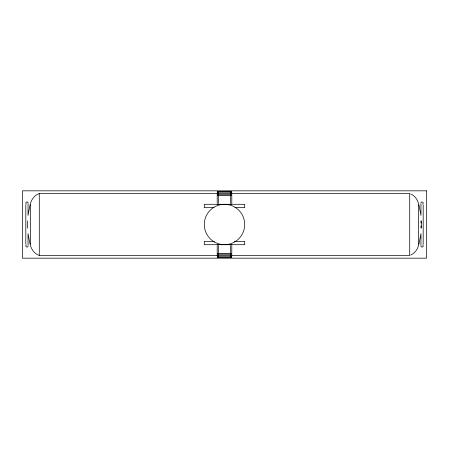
<?xml version="1.0" encoding="UTF-8"?>
<svg xmlns="http://www.w3.org/2000/svg" width="449" height="449" viewBox="0 0 449 449"><rect width="100%" height="100%" fill="white"/><g stroke="black" fill="none" stroke-linecap="round" stroke-linejoin="round"><path stroke-width="0.67" d="M27.619 220.863L27.619 228.137M421.381 228.137L421.381 220.863M30.077 204.789L28.029 215.43L28.062 203.756M418.923 244.211L420.971 233.57L420.938 245.244M217.277 195.046L218.253 195.046A0.606 0.415 0 0 1 218.253 195.444L218.046 195.59M230.747 195.046L231.723 195.046A0.606 0.415 0 0 1 231.723 195.444L231.516 195.59M410.7 255.099C414.506 253.432 417.256 249.874 418.429 245.94L418.429 203.06C417.256 199.126 414.506 195.568 410.7 193.901M39.288 193.519C34.994 194.956 31.828 198.795 30.571 203.06L30.571 245.94C31.828 250.205 34.994 254.044 39.288 255.481L409.713 255.481L409.713 193.519L39.288 193.519L39.288 255.481M217.484 204.284L218.326 204.295L218.046 204.306M231.516 204.273C232.459 204.244 230.011 204.244 230.954 204.273M217.484 244.654L218.326 244.666L218.046 244.654M230.954 244.688L231.796 244.699L231.516 244.688M217.765 192.206L231.235 192.2M217.765 195.399L231.235 195.399M214.05 207.663L204.295 207.663L204.295 204.295L244.705 204.295L244.705 207.663L234.95 207.663M214.05 241.338L204.295 241.338L204.295 244.705L244.705 244.705L244.705 241.338L234.255 241.338M217.765 253.562L231.235 253.562M217.765 256.761L231.235 256.755M231.516 253.371L231.723 253.517A0.606 0.415 0 0 1 231.723 253.915L230.747 253.915M218.046 253.371L218.253 253.517A0.606 0.415 0 0 1 218.253 253.915L217.277 253.915M418.923 204.789L420.971 215.43L420.938 203.756M30.077 244.211L28.029 233.57L28.062 245.244M423.183 204.744L423.183 244.256M420.938 221.026L420.938 223.108M420.938 225.892L420.938 227.974M231.796 193.087L231.796 194.254M231.796 195.944L231.796 203.509M231.796 245.451L231.796 253.017M231.796 254.706L231.796 255.874M231.235 191.953L231.235 191.532L217.765 191.532L217.765 191.953M231.235 195.062L231.235 194.737L217.765 194.726L217.765 195.062M231.235 253.898L231.235 254.224L217.765 254.235L217.765 253.898M231.235 257.092L231.235 257.429L217.765 257.429L217.765 257.092M230.674 193.087L230.674 194.254M230.674 195.944L230.674 203.509M230.674 245.451L230.674 253.017M230.674 254.706L230.674 255.874M218.326 193.087L218.326 194.254M218.326 195.944L218.326 203.509M218.326 245.451L218.326 253.017M218.326 254.706L218.326 255.874M217.204 193.087L217.204 194.254M217.204 195.944L217.204 203.509M217.204 245.451L217.204 253.017M217.204 254.706L217.204 255.874M25.818 204.744L25.818 244.256M26.379 204.037A1.123 1.123 0 0 1 26.379 202.089A1.123 1.123 0 0 1 28.062 203.06M28.062 245.94A1.123 1.123 0 0 1 26.379 246.911A1.123 1.123 0 0 1 26.379 244.963M420.938 203.06A1.123 1.123 0 0 1 422.621 202.089A1.123 1.123 0 0 1 422.621 204.037M422.621 244.963A1.123 1.123 0 0 1 422.621 246.911A1.123 1.123 0 0 1 420.938 245.94M230.657 253.915A0.606 0.415 0 0 1 230.657 253.517M218.046 256.525A0.561 0.561 0 0 1 218.197 257.372A0.561 0.561 0 0 1 217.333 257.372A0.561 0.561 0 0 1 217.484 256.525M231.516 256.525A0.561 0.561 0 0 1 231.667 257.372A0.561 0.561 0 0 1 230.803 257.372A0.561 0.561 0 0 1 230.954 256.525M217.187 253.915A0.606 0.415 0 0 1 217.187 253.517M230.657 195.444A0.606 0.415 0 0 1 230.657 195.046M217.484 192.436A0.561 0.561 0 0 1 217.333 191.588A0.561 0.561 0 0 1 218.197 191.588A0.561 0.561 0 0 1 218.046 192.436M230.954 192.436A0.561 0.561 0 0 1 230.803 191.588A0.561 0.561 0 0 1 231.667 191.588A0.561 0.561 0 0 1 231.516 192.436M217.187 195.444A0.606 0.415 0 0 1 217.187 195.046M426.55 190.825L22.45 190.825L22.45 258.175L426.55 258.175L426.55 190.825M214.398 242A20.205 20.205 0 0 0 244.705 224.5A20.205 20.205 0 0 0 214.398 207A20.205 20.205 0 0 0 214.398 242"/></g></svg>
